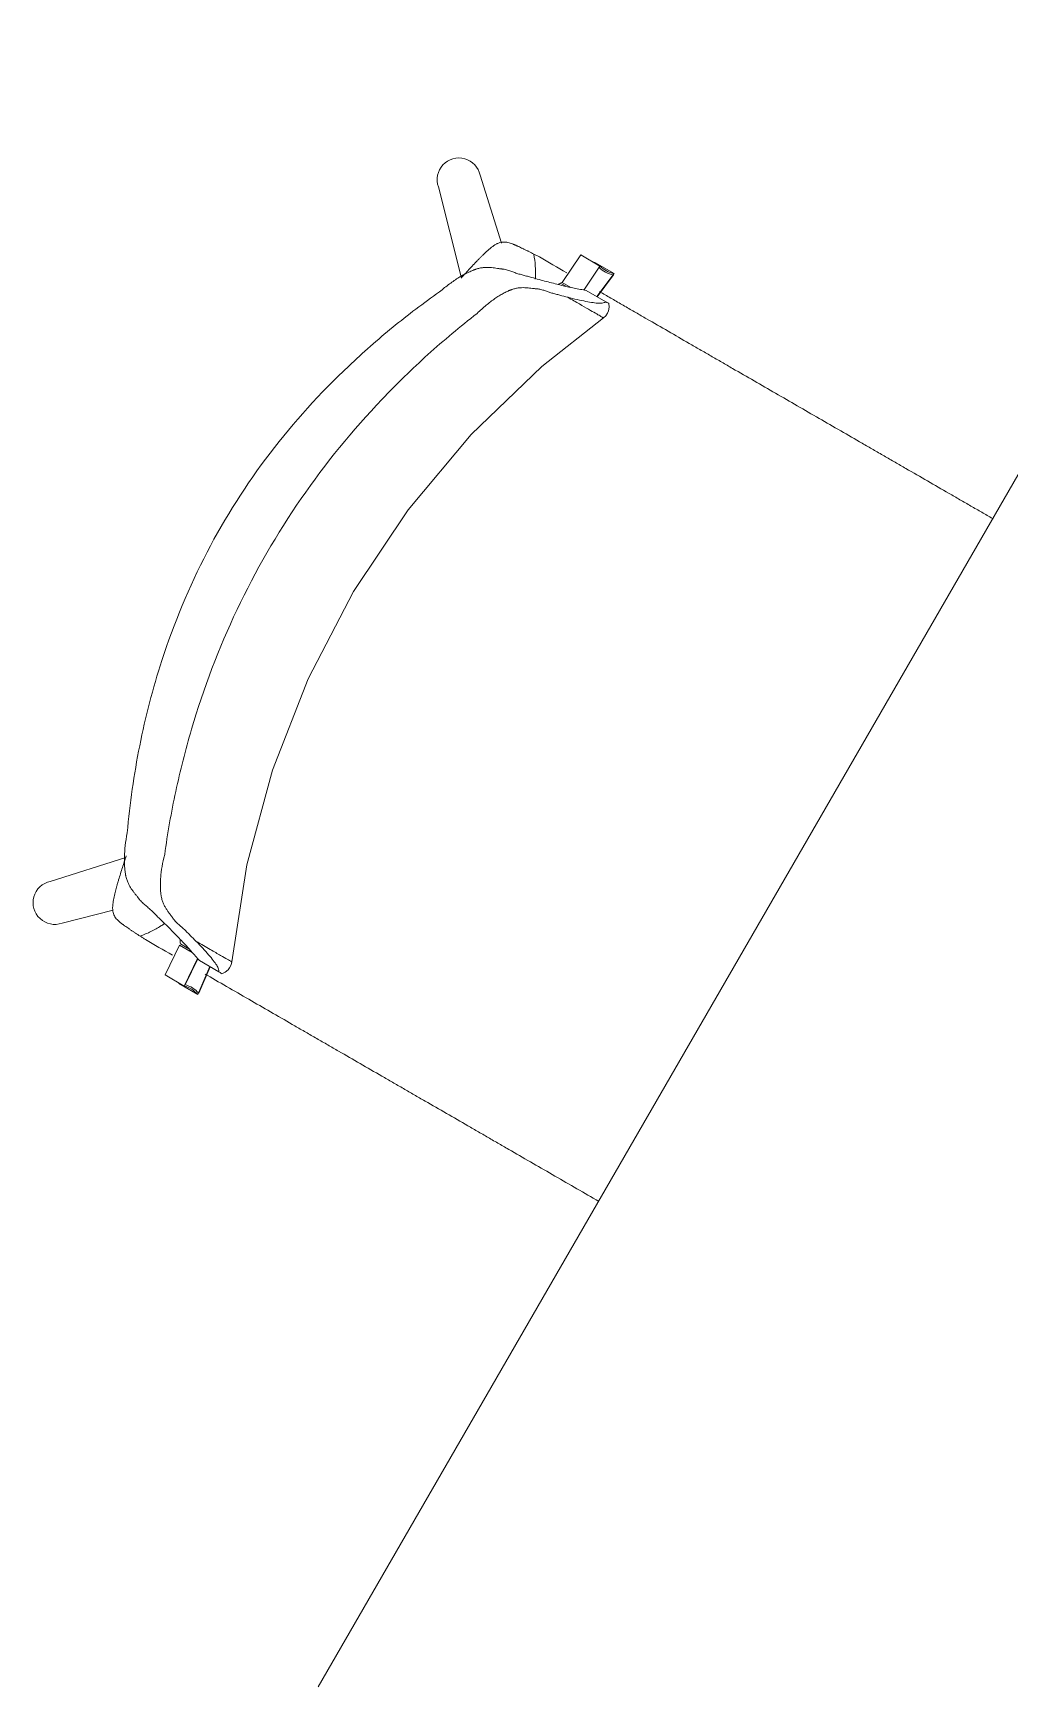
# Model space of a CAD drawing. Header units: millimetres. Extents: x 155927 to 295199, y -4084 to 97293.
# Drawn here: x 181905 to 182493, y 24210 to 25206 of the extents above; entities that cross this region are included whole.
import ezdxf

# ---------------------------------------------------------------- set-up
doc = ezdxf.new("R2010")
doc.units = ezdxf.units.MM
doc.header["$MEASUREMENT"] = 0
doc.layers.add('I-FURN', color=8, linetype='CONTINUOUS', lineweight=9)

msp = doc.modelspace()

# ---------------------------------------------------------------- linework, layer by layer
at = {"layer": 'I-FURN'}
for p, q in [((182651.77, 25205.52), (182076.81, 24209.6)), ((182187.22, 25079.08), (182174.39, 25119.95)), ((182149.26, 25112.85), (182163.09, 25057.91)), ((182223.85, 25055.36), (182234.99, 25071.92)), ((182234.99, 25071.92), (182246.53, 25065.25)), ((182255.11, 25060.67), (182243.56, 25067.34)), ((182246.53, 25065.25), (182236.82, 25050.81)), ((182244.74, 25046.83), (182255.11, 25060.67)), ((182244.81, 25046.79), (182254.61, 25059.86)), ((182225.96, 25053.04), (182223.35, 25054.55)), ((182228.97, 25052.41), (182223.85, 25055.36)), ((182238.33, 25050.53), (182250.13, 25043.71)), ((182251.12, 25036.9), (182251.69, 25038.3)), ((182251.69, 25038.3), (182252.09, 25040.54)), ((182252.09, 25040.54), (182251.93, 25042.68)), ((182211.61, 25004.7), (182248.73, 25034)), ((182248.73, 25034), (182250.08, 25035.32)), ((182250.08, 25035.32), (182251.12, 25036.9)), ((182168.99, 24963.73), (182211.61, 25004.7)), ((182131.04, 24918.38), (182168.99, 24963.73)), ((182098.21, 24869.2), (182131.04, 24918.38)), ((182070.89, 24816.75), (182098.21, 24869.2)), ((182049.4, 24761.68), (182070.89, 24816.75)), ((182034, 24704.61), (182049.4, 24761.68)), ((181961.04, 24708.98), (181915.57, 24694.69)), ((182024.85, 24646.22), (182034, 24704.61)), ((181922.68, 24669.56), (181953.46, 24677.32)), ((181984.64, 24638.36), (181993.41, 24656.28)), ((181993.41, 24656.28), (182001.07, 24651.86)), ((181993.91, 24657.09), (181999.02, 24654.14)), ((182004.27, 24648.21), (181996.19, 24631.69)), ((182004.34, 24648.13), (181996.69, 24632.5)), ((182004.44, 24626.55), (182011.62, 24643.34)), ((182004.94, 24627.36), (182011.74, 24643.27)), ((182005.33, 24646.97), (182017.14, 24640.15)), ((182020.87, 24640.05), (182018.93, 24639.12)), ((182022.61, 24641.51), (182020.87, 24640.05)), ((182023.53, 24642.71), (182022.61, 24641.51)), ((182024.38, 24644.39), (182023.53, 24642.71)), ((182024.85, 24646.22), (182024.38, 24644.39)), ((181996.19, 24631.69), (181984.64, 24638.36)), ((181992.89, 24633.22), (182004.44, 24626.55))]:
    msp.add_line(p, q, dxfattribs=at)
for centre, start, end in [((182161.59, 25117.23), 11.96621, 199.58244), ((181918.29, 24681.89), 101.98964, 289.60587)]:
    msp.add_arc(centre, 13.09, start, end, dxfattribs=at)
for centre, start_param, end_param in [((182247.14, 25084.32), 0.238848, 0.322489), ((182258.19, 25076.84), 6.026179, 6.605675), ((182258.69, 25077.65), 6.026179, 6.605675), ((181991.52, 24614.96), 2.819103, 3.398599), ((181992.02, 24615.77), 2.819103, 3.398599)]:
    msp.add_ellipse(centre, major_axis=(-8.7, -15.06), ratio=0.978487, start_param=start_param, end_param=end_param, dxfattribs=at)
for points, knots in [([(182163.22, 25058.27), (182164.81, 25060.04), (182167.4, 25062.89), (182170.5, 25066.21), (182172.25, 25068.05), (182173.57, 25069.41), (182174.78, 25070.64), (182175.93, 25071.77), (182177.12, 25072.92), (182178.44, 25074.15), (182179.85, 25075.4), (182181.25, 25076.53), (182182.41, 25077.38), (182183.34, 25077.98), (182184.03, 25078.38), (182184.74, 25078.75), (182185.75, 25079.18), (182187.02, 25079.56), (182188.49, 25079.75), (182189.86, 25079.69), (182191.14, 25079.45), (182192.47, 25079.06), (182193.62, 25078.65), (182194.45, 25078.32), (182194.93, 25078.12), (182195.29, 25077.97), (182195.65, 25077.82), (182196.13, 25077.61), (182196.95, 25077.24), (182198.07, 25076.72), (182199.17, 25076.2), (182200.08, 25075.76), (182200.8, 25075.41), (182201.54, 25075.04), (182202.53, 25074.55), (182204.27, 25073.68), (182205.76, 25072.93), (182206.72, 25072.45)], [0, 0, 0, 0, 0.125, 0.1875, 0.21875, 0.25, 0.28125, 0.3125, 0.34375, 0.375, 0.40625, 0.4375, 0.46875, 0.484375, 0.5, 0.515625, 0.53125, 0.5625, 0.59375, 0.625, 0.65625, 0.6875, 0.71875, 0.734375, 0.742188, 0.75, 0.757812, 0.765625, 0.78125, 0.8125, 0.84375, 0.859375, 0.875, 0.890625, 0.90625, 0.9375, 1, 1, 1, 1]), ([(182207.62, 25057.32), (182207.65, 25057.72), (182207.8, 25060.34), (182207.72, 25065.31), (182207.16, 25070.02), (182206.72, 25072.45)], [0.93933321, 0.93933321, 0.93933321, 0.93933321, 0.94444444, 0.97222222, 1, 1, 1, 1]), ([(182149.99, 25049.73), (182152.02, 25051.48), (182155.99, 25054.64), (182160.68, 25057.83), (182164.27, 25059.93), (182166.88, 25061.28), (182168.98, 25062.23), (182170.4, 25062.8), (182171.21, 25063.09), (182171.81, 25063.31), (182172.4, 25063.5), (182173.17, 25063.73), (182174.5, 25064.06), (182176.31, 25064.35), (182178.37, 25064.47), (182180.31, 25064.41), (182182.16, 25064.22), (182183.92, 25063.97), (182185.34, 25063.75), (182186.3, 25063.62), (182186.85, 25063.54), (182187.26, 25063.49), (182187.67, 25063.45), (182188.19, 25063.37), (182189.08, 25063.22), (182190.28, 25062.95), (182191.62, 25062.57), (182193.31, 25062), (182194.91, 25061.4), (182196.53, 25060.82), (182197.79, 25060.43), (182199.07, 25060.08), (182200.76, 25059.61), (182203.69, 25058.81), (182207.73, 25057.72), (182212.21, 25056.5), (182216.46, 25055.38), (182220.55, 25054.31), (182224.36, 25053.36), (182227.85, 25052.58), (182229.94, 25052.17), (182230.93, 25051.99)], [0, 0, 0, 0, 0.035714, 0.071429, 0.089286, 0.107143, 0.125, 0.133929, 0.138393, 0.142857, 0.147321, 0.151786, 0.160714, 0.178571, 0.196429, 0.214286, 0.232143, 0.25, 0.267857, 0.276786, 0.28125, 0.285714, 0.290179, 0.294643, 0.303571, 0.321429, 0.339286, 0.357143, 0.392857, 0.410714, 0.428571, 0.446429, 0.464286, 0.5, 0.571429, 0.642857, 0.714286, 0.785714, 0.857143, 0.928571, 1, 1, 1, 1]), ([(181961.86, 24723.87), (181963.42, 24741.52), (181968.44, 24776.55), (181983.23, 24833.73), (182008.13, 24893.86), (182046.34, 24953.74), (182086.06, 24997.55), (182121.53, 25028.71), (182140.32, 25042.95), (182149.99, 25049.73)], [-1, -1, -1, -1, -0.863636, -0.727273, -0.545455, -0.363636, -0.181818, -0.090909, 0, 0, 0, 0]), ([(182227.13, 25046.48), (182225.55, 25046.87), (182223.17, 25047.48), (182220.38, 25048.22), (182218.79, 25048.65), (182217.58, 25048.97), (182216.43, 25049.31), (182215.01, 25049.82), (182213.64, 25050.34), (182212.2, 25050.82), (182211.03, 25051.13), (182209.96, 25051.34), (182209.14, 25051.45), (182208.65, 25051.51), (182208.27, 25051.54), (182207.88, 25051.57), (182207.36, 25051.62), (182206.42, 25051.73), (182205.02, 25051.9), (182203.25, 25052.1), (182201.38, 25052.23), (182199.4, 25052.24), (182197.33, 25052.07), (182195.53, 25051.73), (182194.24, 25051.36), (182193.49, 25051.11), (182192.92, 25050.9), (182192.35, 25050.67), (182191.58, 25050.35), (182190.21, 25049.74), (182188.22, 25048.73), (182185.77, 25047.3), (182182.41, 25045.09), (182178.06, 25041.77), (182174.43, 25038.49), (182172.58, 25036.7)], [0, 0, 0, 0, 0.125, 0.1875, 0.21875, 0.25, 0.28125, 0.3125, 0.375, 0.40625, 0.4375, 0.46875, 0.484375, 0.492188, 0.5, 0.507812, 0.515625, 0.53125, 0.5625, 0.59375, 0.625, 0.65625, 0.6875, 0.71875, 0.734375, 0.742188, 0.75, 0.757812, 0.765625, 0.78125, 0.8125, 0.84375, 0.875, 0.9375, 1, 1, 1, 1]), ([(182223.89, 25055.34), (182223.47, 25055.18), (182222.64, 25054.81), (182221.77, 25054.4), (182221.33, 25054.19)], [-0.8741323, -0.8741323, -0.8741323, -0.8741323, -0.6666667, -0.4718724, -0.4718724, -0.4718724, -0.4718724]), ([(182246.18, 25049.9), (182246.78, 25049.56), (182249.6, 25047.93), (182254.67, 25045), (182261.43, 25041.1), (182268.12, 25037.23), (182276.88, 25032.18), (182287.58, 25026), (182298.18, 25019.88), (182306.76, 25014.93), (182313.32, 25011.14), (182319.92, 25007.33), (182328.61, 25002.31), (182339.39, 24996.09), (182352.28, 24988.64), (182365.39, 24981.08), (182378.53, 24973.49), (182391.49, 24966.01), (182402.32, 24959.75), (182411.05, 24954.71), (182417.67, 24950.89), (182424.28, 24947.08), (182432.97, 24942.06), (182443.75, 24935.83), (182454.56, 24929.59), (182463.29, 24924.55), (182469.9, 24920.74), (182476.49, 24916.93), (182480.91, 24914.38), (182483.16, 24913.08), (182483.25, 24913.03)], [-0.8977274, -0.8977274, -0.8977274, -0.8977274, -0.8928571, -0.875, -0.8571429, -0.8392857, -0.8214286, -0.7857143, -0.75, -0.7321429, -0.7142857, -0.6964286, -0.6785714, -0.6428571, -0.6071429, -0.5714286, -0.5357143, -0.5, -0.4642857, -0.4464286, -0.4285714, -0.4107143, -0.3928571, -0.3571429, -0.3214286, -0.3035714, -0.2857143, -0.2678571, -0.25, -0.2492433, -0.2492433, -0.2492433, -0.2492433]), ([(182227.13, 25046.48), (182229.73, 25044.97), (182234.38, 25042.29), (182239.91, 25039.09), (182244.02, 25036.72), (182246.32, 25035.39), (182247.55, 25034.68), (182248.19, 25034.31), (182248.61, 25034.07), (182248.73, 25034), (182248.73, 25034)], [0, 0, 0, 0, 0.1111111, 0.2222222, 0.3333333, 0.4444444, 0.5, 0.5555556, 0.6111111, 0.6625707, 0.6625707, 0.6625707, 0.6625707]), ([(182172.58, 25036.7), (182162.39, 25028.79), (182142.67, 25012.27), (182105.71, 24976.35), (182064.89, 24926.35), (182026.15, 24859.25), (182003.26, 24798.9), (181990.64, 24748.93), (181986.19, 24723.6), (181984.44, 24710.83)], [-1, -1, -1, -1, -0.9, -0.8, -0.6, -0.4, -0.2, -0.1, 0, 0, 0, 0]), ([(182000.37, 24652.64), (181999.07, 24654.18), (181996.8, 24656.7), (181993.17, 24660.47), (181990.2, 24663.49), (181987.1, 24666.6), (181983.81, 24669.87), (181980.84, 24672.83), (181978.38, 24675.26), (181976.81, 24676.83), (181975.52, 24678.02), (181974.21, 24679.14), (181972.89, 24680.22), (181971.55, 24681.4), (181970.55, 24682.37), (181969.72, 24683.27), (181969.14, 24683.97), (181968.82, 24684.38), (181968.57, 24684.71), (181968.32, 24685.04), (181967.99, 24685.48), (181967.38, 24686.25), (181966.49, 24687.36), (181965.39, 24688.76), (181964.31, 24690.27), (181963.28, 24691.93), (181962.35, 24693.77), (181961.7, 24695.48), (181961.32, 24696.8), (181961.13, 24697.58), (181961.01, 24698.19), (181960.89, 24698.81), (181960.75, 24699.66), (181960.53, 24701.18), (181960.3, 24703.47), (181960.17, 24706.4), (181960.19, 24710.56), (181960.6, 24716.22), (181961.36, 24721.24), (181961.86, 24723.87)], [0, 0, 0, 0, 0.142857, 0.214286, 0.285714, 0.357143, 0.428571, 0.5, 0.535714, 0.571429, 0.589286, 0.607143, 0.642857, 0.660714, 0.678571, 0.696429, 0.705357, 0.709821, 0.714286, 0.71875, 0.723214, 0.732143, 0.75, 0.767857, 0.785714, 0.803571, 0.821429, 0.839286, 0.848214, 0.852679, 0.857143, 0.861607, 0.866071, 0.875, 0.892857, 0.910714, 0.928571, 0.964286, 1, 1, 1, 1]), ([(181984.44, 24710.83), (181983.8, 24708.33), (181982.78, 24703.54), (181982.08, 24698.11), (181981.85, 24694.1), (181981.84, 24691.26), (181981.96, 24689.03), (181982.11, 24687.55), (181982.22, 24686.72), (181982.31, 24686.11), (181982.41, 24685.51), (181982.57, 24684.74), (181982.89, 24683.43), (181983.5, 24681.7), (181984.39, 24679.82), (181985.38, 24678.12), (181986.43, 24676.57), (181987.49, 24675.13), (181988.34, 24674.01), (181988.9, 24673.25), (181989.21, 24672.82), (181989.43, 24672.5), (181989.65, 24672.18), (181989.94, 24671.78), (181990.45, 24671.13), (181991.16, 24670.31), (181992.02, 24669.45), (181993.15, 24668.44), (181994.29, 24667.52), (181995.44, 24666.54), (181996.31, 24665.72), (181997.19, 24664.83), (181998.36, 24663.67), (182000.4, 24661.62), (182002.11, 24659.87), (182003.24, 24658.7)], [0, 0, 0, 0, 0.0625, 0.125, 0.15625, 0.1875, 0.21875, 0.234375, 0.242188, 0.25, 0.257812, 0.265625, 0.28125, 0.3125, 0.34375, 0.375, 0.40625, 0.4375, 0.46875, 0.484375, 0.492188, 0.5, 0.507812, 0.515625, 0.53125, 0.5625, 0.59375, 0.625, 0.6875, 0.71875, 0.75, 0.78125, 0.8125, 0.875, 1, 1, 1, 1]), ([(181969.6, 24661.73), (181968.69, 24662.32), (181967.3, 24663.23), (181965.68, 24664.31), (181964.76, 24664.92), (181964.07, 24665.38), (181963.41, 24665.83), (181962.57, 24666.4), (181961.56, 24667.09), (181960.55, 24667.8), (181959.83, 24668.33), (181959.41, 24668.64), (181959.1, 24668.87), (181958.78, 24669.11), (181958.37, 24669.43), (181957.67, 24669.98), (181956.74, 24670.77), (181955.74, 24671.73), (181954.89, 24672.71), (181954.15, 24673.87), (181953.58, 24675.24), (181953.27, 24676.53), (181953.15, 24677.62), (181953.11, 24678.42), (181953.11, 24679.22), (181953.17, 24680.32), (181953.32, 24681.75), (181953.61, 24683.53), (181953.98, 24685.37), (181954.38, 24687.14), (181954.78, 24688.74), (181955.19, 24690.3), (181955.65, 24691.97), (181956.17, 24693.79), (181956.89, 24696.22), (181958.21, 24700.57), (181959.39, 24704.23), (181960.12, 24706.5)], [0, 0, 0, 0, 0.0625, 0.09375, 0.109375, 0.125, 0.140625, 0.15625, 0.1875, 0.21875, 0.234375, 0.242188, 0.25, 0.257812, 0.265625, 0.28125, 0.3125, 0.34375, 0.375, 0.40625, 0.4375, 0.46875, 0.484375, 0.5, 0.515625, 0.53125, 0.5625, 0.59375, 0.625, 0.65625, 0.6875, 0.71875, 0.75, 0.78125, 0.8125, 0.875, 1, 1, 1, 1]), ([(181969.6, 24661.73), (181971.92, 24662.56), (181976.28, 24664.44), (181981.07, 24667.1), (181983.64, 24668.85), (181984.38, 24669.38)], [0, 0, 0, 0, 0.02777778, 0.05555556, 0.06696683, 0.06696683, 0.06696683, 0.06696683]), ([(181993.68, 24659.87), (181993.71, 24659.38), (181993.78, 24658.39), (181993.9, 24657.5), (181993.96, 24657.04)], [-0.5281276, -0.5281276, -0.5281276, -0.5281276, -0.3333333, -0.1189454, -0.1189454, -0.1189454, -0.1189454]), ([(182024.85, 24646.22), (182024.85, 24646.22), (182024.73, 24646.29), (182024.28, 24646.55), (182023.49, 24647.01), (182021.77, 24648), (182018.39, 24649.95), (182012.15, 24653.56), (182006.49, 24656.82), (182003.24, 24658.7)], [0.3374293, 0.3374293, 0.3374293, 0.3374293, 0.3888889, 0.4444444, 0.5138889, 0.5833333, 0.7222222, 0.8611111, 1, 1, 1, 1]), ([(182245.96, 24501.94), (182245.91, 24501.97), (182241.53, 24504.5), (182232.69, 24509.6), (182219.4, 24517.27), (182206.31, 24524.83), (182195.42, 24531.12), (182186.67, 24536.17), (182180.05, 24539.99), (182173.44, 24543.81), (182164.77, 24548.82), (182154.05, 24555), (182143.36, 24561.17), (182134.74, 24566.15), (182128.19, 24569.94), (182121.62, 24573.72), (182112.97, 24578.72), (182102.21, 24584.94), (182091.4, 24591.18), (182082.66, 24596.22), (182076.01, 24600.06), (182069.37, 24603.89), (182060.65, 24608.93), (182049.83, 24615.17), (182036.79, 24622.7), (182023.42, 24630.42), (182014.11, 24635.8), (182009.29, 24638.58), (182008.89, 24638.81)], [-0.7503695, -0.7503695, -0.7503695, -0.7503695, -0.75, -0.7142857, -0.6785714, -0.6428571, -0.6071429, -0.5892857, -0.5714286, -0.5535714, -0.5357143, -0.5, -0.4642857, -0.4464286, -0.4285714, -0.4107143, -0.3928571, -0.3571429, -0.3214286, -0.3035714, -0.2857143, -0.2678571, -0.25, -0.2142857, -0.1785714, -0.1428571, -0.1071429, -0.103964, -0.103964, -0.103964, -0.103964])]:
    msp.add_open_spline(points, degree=3, knots=knots, dxfattribs=at)
for points in [[(182206.72, 25072.45), (182207.29, 25072.16), (182208.44, 25071.58), (182209.59, 25070.99), (182210.16, 25070.7)], [(182210.16, 25070.7), (182215.48, 25067.63), (182220.95, 25064.47), (182226.59, 25061.21)], [(182230.93, 25051.99), (182232.27, 25051.69), (182234.84, 25051.17), (182237.19, 25050.74), (182238.33, 25050.53)], [(182250.13, 25043.71), (182249.76, 25043.44), (182248.68, 25043), (182246.09, 25042.77), (182242.53, 25043.12), (182238.12, 25043.91), (182233, 25044.96), (182229.15, 25045.92), (182227.13, 25046.48)], [(182251.25, 25043.07), (182251.58, 25042.88), (182251.99, 25042.64), (182251.9, 25042.69), (182251.33, 25043.02), (182250.62, 25043.43), (182250.13, 25043.71)], [(181961.35, 24710.02), (181960.94, 24708.84), (181960.53, 24707.67), (181960.12, 24706.5)], [(181960.12, 24706.5), (181960.53, 24707.65), (181960.93, 24708.81), (181961.33, 24709.96)], [(181972.83, 24659.63), (181972.29, 24659.98), (181971.21, 24660.68), (181970.13, 24661.38), (181969.6, 24661.73)], [(181989.21, 24650.17), (181983.57, 24653.43), (181978.12, 24656.58), (181972.83, 24659.63)], [(182003.24, 24658.7), (182004.73, 24657.22), (182007.49, 24654.36), (182010.96, 24650.46), (182013.85, 24647.03), (182015.93, 24644.12), (182017.03, 24641.76), (182017.19, 24640.62), (182017.14, 24640.15)], [(182005.33, 24646.97), (182004.58, 24647.85), (182003.03, 24649.67), (182001.3, 24651.63), (182000.37, 24652.64)], [(182017.14, 24640.15), (182017.62, 24639.87), (182018.33, 24639.46), (182018.91, 24639.13), (182018.99, 24639.08), (182018.59, 24639.31), (182018.27, 24639.5)]]:
    msp.add_open_spline(points, degree=3, dxfattribs=at)

doc.saveas('drawing.dxf')
